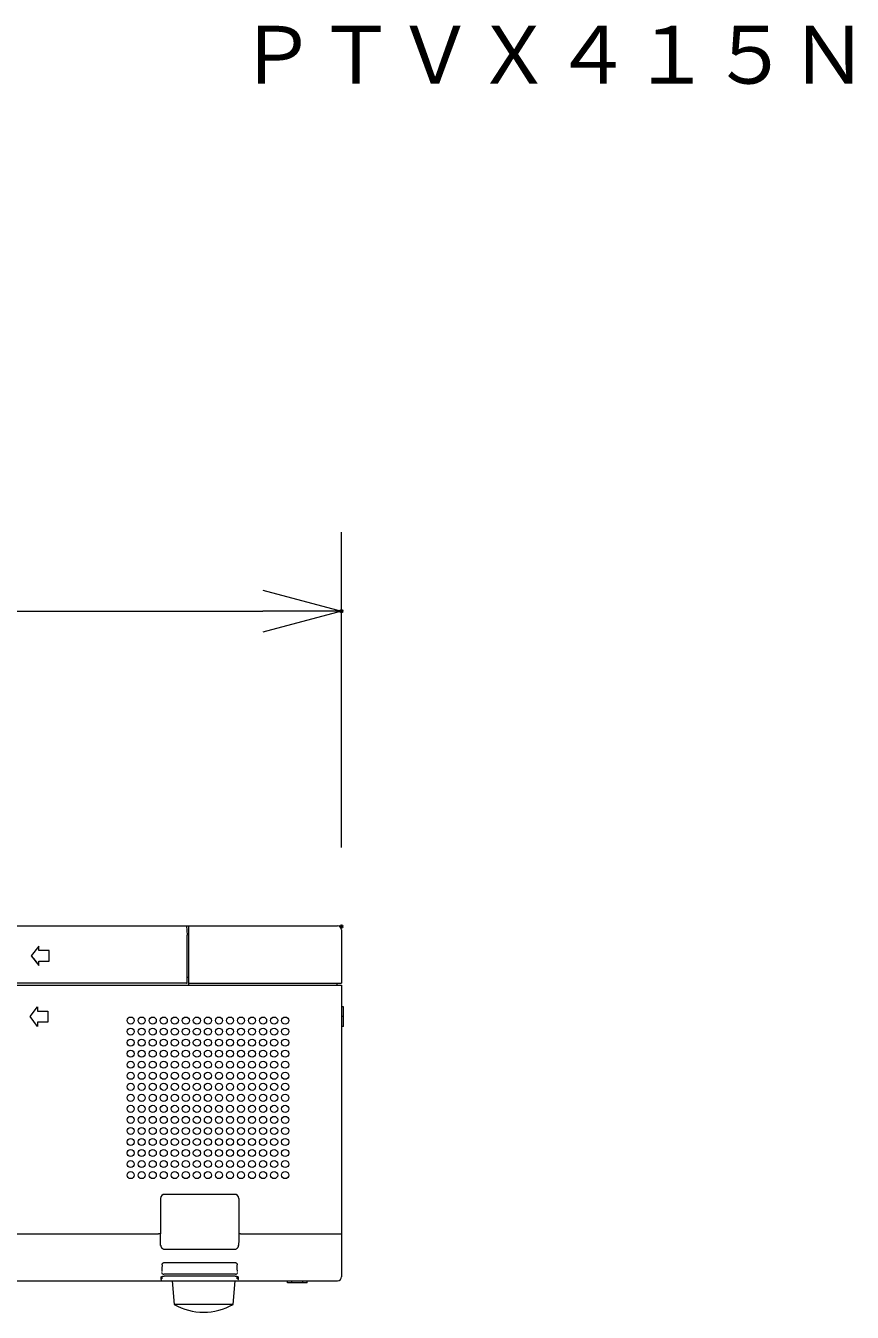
# Model space of a CAD drawing. Units: millimetres, scale not verified. Extents: x -63 to 62, y -56 to 57.
# Drawn here: x 38.54 to 59.52, y 15.53 to 48.17 of the extents above; entities that cross this region are included whole.
import ezdxf
from ezdxf.enums import TextEntityAlignment as Align

# ---------------------------------------------------------------- set-up
doc = ezdxf.new("R2010")
doc.units = ezdxf.units.MM
doc.header["$LTSCALE"] = 0.125
doc.header["$PDMODE"] = 32
doc.header["$PDSIZE"] = 0.0625
for name, color, linetype, lineweight in [('0-0_0', 7, 'Continuous', 9), ('0-4_GAIKEI', 1, 'Continuous', 18), ('0-5_SUNPO', 7, 'Continuous', 9)]:
    doc.layers.add(name, color=color, linetype=linetype, lineweight=lineweight)
doc.layers.add('0-1_DEFPOINTS', color=7, linetype='Continuous')
doc.layers.add('0-6_TOUROKU', color=7, linetype='Continuous')
doc.styles.add('ＭＳ ゴシック', font='')
doc.styles.get('ＭＳ ゴシック').set_extended_font_data('MS Gothic')

# ---------------------------------------------------------------- blocks, each defined once
blk = doc.blocks.new('_OPEN30')
at = {"layer": '0-0_0'}
blk.add_line((0, 0), (-1, 0), dxfattribs=at)
blk.add_lwpolyline([(-1, 0.26795), (0, 0), (-1, -0.26795)], dxfattribs=at)
blk = doc.blocks.new('D4')
at = {"layer": '0-1_DEFPOINTS'}
for p in [(40.9582, 23.9706), (13.0182, 15.9706), (40.9582, 15.9706)]:
    blk.add_point(p, dxfattribs=at)
at = {"layer": '0-5_SUNPO'}
for p, q in [((13.0182, 17.9706), (13.0182, 25.9706)), ((40.9582, 17.9706), (40.9582, 25.9706)), ((15.0182, 23.9706), (38.9582, 23.9706))]:
    blk.add_line(p, q, dxfattribs=at)
at = {"layer": '0-5_SUNPO', "xscale": 2, "yscale": 2, "rotation": 180}
blk.add_blockref('_OPEN30', (13.0182, 23.9706), dxfattribs=at)
at = {"layer": '0-5_SUNPO', "xscale": 2, "yscale": 2}
blk.add_blockref('_OPEN30', (40.9582, 23.9706), dxfattribs=at)
at = {"layer": '0-5_SUNPO', "style": 'ＭＳ ゴシック'}
blk.add_text('279', height=1.833, dxfattribs=at).set_placement((25.1132, 24.4706), align=Align.BOTTOM_LEFT)

msp = doc.modelspace()

# ---------------------------------------------------------------- linework, layer by layer
at = {"layer": '0-4_GAIKEI', "color": 7}
for p, q in [((33.486, 25.3325), (42.6271, 25.3325)), ((46.4392, 23.8825), (46.4401, 23.8325)), ((46.5566, 24.0325), (46.5566, 23.8825)), ((46.5566, 23.8305), (46.5566, 16.4325)), ((24.2566, 16.3325), (46.4566, 16.3325)), ((42.2566, 16.3325), (42.3091, 15.732)), ((43.804, 15.732), (43.8566, 16.3325))]:
    msp.add_line(p, q, dxfattribs=at)
at = {"layer": '0-4_GAIKEI'}
for p, q in [((42.6271, 25.3325), (42.6395, 25.0968)), ((42.6396, 25.1325), (42.6866, 25.1325)), ((42.6866, 23.8825), (42.6866, 25.3325)), ((38.8762, 24.817), (38.6862, 24.5751)), ((38.8762, 24.7106), (38.8762, 24.817)), ((42.6362, 23.8825), (42.6395, 25.0968)), ((38.6862, 24.5725), (38.6862, 24.5751)), ((38.8762, 24.4365), (39.1362, 24.4365)), ((38.8762, 24.3286), (38.8762, 24.3331)), ((39.1362, 24.4365), (39.1362, 24.4396)), ((21.2684, 23.8305), (46.5566, 23.8305)), ((42.6271, 23.8825), (33.486, 23.8825)), ((42.6271, 23.8825), (42.6362, 23.8825)), ((42.6366, 24.0325), (42.6866, 24.0325)), ((46.6066, 22.7825), (46.5566, 22.7825)), ((41.9656, 18.4227), (41.9656, 17.5211)), ((43.8468, 18.5236), (42.0664, 18.5236)), ((43.9476, 18.4227), (43.9476, 17.5211)), ((35.4758, 17.5192), (41.9164, 17.5192)), ((43.9967, 17.5192), (46.5566, 17.5192)), ((42.0686, 17.1325), (43.8446, 17.1325)), ((42.0532, 16.7928), (43.8599, 16.7928)), ((42.0072, 16.3824), (42.0072, 16.4421)), ((43.8653, 16.4988), (42.0479, 16.4988)), ((42.0814, 16.4534), (43.8317, 16.4534)), ((43.9059, 16.3824), (43.906, 16.4421)), ((45.1857, 16.2825), (45.1857, 16.3325)), ((45.2957, 16.2825), (45.2957, 16.3325)), ((45.6857, 16.2825), (45.6857, 16.3325)), ((45.2957, 16.2825), (45.1857, 16.2825)), ((45.5757, 16.2825), (45.2957, 16.2825))]:
    msp.add_line(p, q, dxfattribs=at)
at = {"layer": '0-4_GAIKEI', "color": 7}
for points in [[(42.6271, 25.3325), (42.6704, 25.3325), (42.6866, 25.3325), (46.4566, 25.3325)], [(46.5566, 25.2325), (46.5566, 25.2223), (46.5566, 25.1917), (46.5566, 25.1412), (46.5566, 25.0718), (46.5566, 24.9846), (46.5566, 24.8811), (46.5566, 24.7631), (46.5566, 24.6325), (46.5566, 24.4918), (46.5566, 24.3431), (46.5566, 24.1892), (46.5566, 24.0325)], [(43.804, 15.732), (43.7938, 15.732), (43.7635, 15.732), (43.714, 15.732), (43.6464, 15.732), (43.5628, 15.732), (43.4654, 15.732), (43.3568, 15.732), (43.2401, 15.732), (43.1183, 15.732), (42.9949, 15.732), (42.8731, 15.732), (42.7563, 15.732), (42.6478, 15.732), (42.5503, 15.732), (42.4667, 15.732), (42.3992, 15.732), (42.3496, 15.732), (42.3193, 15.732), (42.3091, 15.732)]]:
    msp.add_lwpolyline(points, dxfattribs=at)
at = {"layer": '0-4_GAIKEI'}
for points in [[(38.6862, 24.5751), (38.8762, 24.3331), (38.8762, 24.4396)], [(38.6862, 24.5725), (38.7801, 24.4526), (38.8762, 24.3286)], [(38.8762, 24.4396), (39.1362, 24.4396), (39.1362, 24.7106), (38.8762, 24.7106)], [(42.6866, 23.8325), (42.6866, 23.8825), (46.5566, 23.8825)], [(46.6066, 23.0325), (46.6066, 23.2825), (46.5566, 23.2825)], [(46.6066, 22.7825), (46.6066, 23.0325), (46.5566, 23.0325)], [(42.0664, 18.5236), (42.0277, 18.5161), (41.9948, 18.4943), (41.973, 18.4614), (41.9656, 18.4227)], [(43.9476, 18.4227), (43.9401, 18.4614), (43.9183, 18.4943), (43.8855, 18.5161), (43.8468, 18.5236)], [(41.9664, 17.5214), (41.9664, 17.5214), (41.966, 17.5212), (41.9652, 17.521), (41.9641, 17.5208), (41.9627, 17.5206), (41.9609, 17.5205), (41.9588, 17.5203), (41.9565, 17.5202), (41.9538, 17.52), (41.9509, 17.5199), (41.9476, 17.5197), (41.9443, 17.5196), (41.9407, 17.5195), (41.9369, 17.5194), (41.933, 17.5194), (41.9249, 17.5193), (41.9207, 17.5193), (41.9164, 17.5192)], [(41.9666, 17.2298), (41.9659, 17.3737), (41.9656, 17.5211)], [(43.9476, 17.5211), (43.9472, 17.3737), (43.9466, 17.2298)], [(43.9967, 17.5192), (43.9885, 17.5193), (43.9802, 17.5194), (43.9726, 17.5195), (43.9655, 17.5197), (43.9595, 17.52), (43.9544, 17.5203), (43.9506, 17.5206), (43.948, 17.521), (43.9472, 17.5212), (43.9468, 17.5214), (43.9467, 17.5214)], [(41.9675, 17.2325), (41.968, 17.2237), (41.9692, 17.2149), (41.9713, 17.2061), (41.9741, 17.1975), (41.9776, 17.1895), (41.9819, 17.1817), (41.9869, 17.1741), (41.9927, 17.167), (41.9988, 17.1606), (42.0055, 17.1547), (42.0131, 17.1492), (42.0213, 17.1443), (42.0275, 17.1413), (42.0341, 17.1387), (42.041, 17.1364), (42.0481, 17.1347), (42.0546, 17.1335), (42.0615, 17.1328), (42.0686, 17.1325)], [(43.8446, 17.1325), (43.8601, 17.1338), (43.8756, 17.1374), (43.8899, 17.1433), (43.8966, 17.147), (43.903, 17.1512), (43.9093, 17.1561), (43.9152, 17.1614), (43.9207, 17.1672), (43.9257, 17.1733), (43.9305, 17.1804), (43.9346, 17.1877), (43.9382, 17.1956), (43.9412, 17.2037), (43.9431, 17.2107), (43.9445, 17.2178), (43.9453, 17.2251), (43.9457, 17.2325)], [(42.0018, 16.7359), (42.0001, 16.6442), (41.9987, 16.564)], [(42.0022, 16.736), (42.0038, 16.75), (42.0099, 16.764), (42.0161, 16.773), (42.0245, 16.7815), (42.0302, 16.7857), (42.037, 16.7893), (42.0415, 16.791), (42.0464, 16.7922), (42.0498, 16.7926), (42.0533, 16.7927)], [(43.8599, 16.7926), (43.8622, 16.7926), (43.8645, 16.7925), (43.8686, 16.7918), (43.8725, 16.7907), (43.8773, 16.7887), (43.8816, 16.7865), (43.8878, 16.7822), (43.893, 16.7774), (43.9001, 16.7689), (43.9053, 16.76), (43.9098, 16.748), (43.911, 16.7361)], [(43.9144, 16.564), (43.913, 16.6442), (43.9114, 16.7359)], [(41.9762, 16.4266), (41.9763, 16.4267), (41.9777, 16.4279), (41.9806, 16.43), (41.9862, 16.4333), (41.9939, 16.437), (42.0057, 16.4416), (42.0199, 16.4459), (42.0376, 16.4497), (42.057, 16.4522), (42.069, 16.4528), (42.0815, 16.4527)], [(41.9881, 16.3325), (41.9852, 16.3437), (41.9823, 16.3764), (41.9795, 16.43)], [(42.0032, 16.5424), (41.9995, 16.5356), (41.9981, 16.5286), (41.9988, 16.523), (42.0012, 16.5177), (42.0053, 16.5126), (42.011, 16.508), (42.0185, 16.5042), (42.0275, 16.5012), (42.0374, 16.4994), (42.0479, 16.4988)], [(43.8317, 16.4529), (43.8471, 16.4527), (43.8618, 16.4516), (43.8791, 16.4491), (43.8949, 16.4454), (43.9097, 16.4409), (43.9217, 16.436), (43.9295, 16.4319), (43.9347, 16.4285), (43.9369, 16.4267)], [(43.8653, 16.4988), (43.8654, 16.4988), (43.8656, 16.4988), (43.8862, 16.5014), (43.9025, 16.5083), (43.9121, 16.518), (43.915, 16.5291), (43.9136, 16.5358), (43.91, 16.5424)], [(43.9336, 16.43), (43.9308, 16.3763), (43.928, 16.3437)], [(45.6857, 16.2825), (45.5757, 16.2825), (45.5757, 16.3325)]]:
    msp.add_lwpolyline(points, dxfattribs=at)
msp.add_lwpolyline([(38.8466, 22.8925), (38.8466, 22.7825), (38.6566, 23.0325), (38.8466, 23.2825), (38.8466, 23.1725), (39.1066, 23.1725), (39.1066, 22.8925)], close=True, dxfattribs=at)
for centre in [(41.2066, 22.9325), (41.4866, 22.9325), (41.7666, 22.9325), (42.0466, 22.9325), (42.3266, 22.9325), (42.6066, 22.9325), (42.8866, 22.9325), (43.1666, 22.9325), (43.4466, 22.9325), (43.7266, 22.9325), (44.0066, 22.9325), (44.2866, 22.9325), (44.5666, 22.9325), (44.8466, 22.9325), (45.1266, 22.9325), (41.2066, 22.6525), (41.4866, 22.6525), (41.7666, 22.6525), (42.0466, 22.6525), (42.3266, 22.6525), (42.6066, 22.6525), (42.8866, 22.6525), (43.1666, 22.6525), (43.4466, 22.6525), (43.7266, 22.6525), (44.0066, 22.6525), (44.2866, 22.6525), (44.5666, 22.6525), (44.8466, 22.6525), (45.1266, 22.6525), (41.2066, 22.3725), (41.4866, 22.3725), (41.7666, 22.3725), (42.0466, 22.3725), (42.3266, 22.3725), (42.6066, 22.3725), (42.8866, 22.3725), (43.1666, 22.3725), (43.4466, 22.3725), (43.7266, 22.3725), (44.0066, 22.3725), (44.2866, 22.3725), (44.5666, 22.3725), (44.8466, 22.3725), (45.1266, 22.3725), (41.2066, 22.0925), (41.2066, 21.8125), (41.4866, 22.0925), (41.4866, 21.8125), (41.7666, 22.0925), (41.7666, 21.8125), (42.0466, 22.0925), (42.0466, 21.8125), (42.3266, 22.0925), (42.3266, 21.8125), (42.6066, 22.0925), (42.6066, 21.8125), (42.8866, 22.0925), (42.8866, 21.8125), (43.1666, 22.0925), (43.1666, 21.8125), (43.4466, 22.0925), (43.4466, 21.8125), (43.7266, 22.0925), (43.7266, 21.8125), (44.0066, 22.0925), (44.0066, 21.8125), (44.2866, 22.0925), (44.2866, 21.8125), (44.5666, 22.0925), (44.5666, 21.8125), (44.8466, 22.0925), (44.8466, 21.8125), (45.1266, 22.0925), (45.1266, 21.8125), (41.2066, 21.5325), (41.4866, 21.5325), (41.7666, 21.5325), (42.0466, 21.5325), (42.3266, 21.5325), (42.6066, 21.5325), (42.8866, 21.5325), (43.1666, 21.5325), (43.4466, 21.5325), (43.7266, 21.5325), (44.0066, 21.5325), (44.2866, 21.5325), (44.5666, 21.5325), (44.8466, 21.5325), (45.1266, 21.5325), (41.2066, 21.2525), (41.4866, 21.2525), (41.7666, 21.2525), (42.0466, 21.2525), (42.3266, 21.2525), (42.6066, 21.2525), (42.8866, 21.2525), (43.1666, 21.2525), (43.4466, 21.2525), (43.7266, 21.2525), (44.0066, 21.2525), (44.2866, 21.2525), (44.5666, 21.2525), (44.8466, 21.2525), (45.1266, 21.2525), (41.2066, 20.9725), (41.4866, 20.9725), (41.7666, 20.9725), (42.0466, 20.9725), (42.3266, 20.9725), (42.6066, 20.9725), (42.8866, 20.9725), (43.1666, 20.9725), (43.4466, 20.9725), (43.7266, 20.9725), (44.0066, 20.9725), (44.2866, 20.9725), (44.5666, 20.9725), (44.8466, 20.9725), (45.1266, 20.9725), (41.2066, 20.6925), (41.4866, 20.6925), (41.7666, 20.6925), (42.0466, 20.6925), (42.3266, 20.6925), (42.6066, 20.6925), (42.8866, 20.6925), (43.1666, 20.6925), (43.4466, 20.6925), (43.7266, 20.6925), (44.0066, 20.6925), (44.2866, 20.6925), (44.5666, 20.6925), (44.8466, 20.6925), (45.1266, 20.6925), (41.2066, 20.4125), (41.4866, 20.4125), (41.7666, 20.4125), (42.0466, 20.4125), (42.3266, 20.4125), (42.6066, 20.4125), (42.8866, 20.4125), (43.1666, 20.4125), (43.4466, 20.4125), (43.7266, 20.4125), (44.0066, 20.4125), (44.2866, 20.4125), (44.5666, 20.4125), (44.8466, 20.4125), (45.1266, 20.4125), (41.2066, 20.1325), (41.2066, 19.8525), (41.4866, 20.1325), (41.4866, 19.8525), (41.7666, 20.1325), (41.7666, 19.8525), (42.0466, 20.1325), (42.0466, 19.8525), (42.3266, 20.1325), (42.3266, 19.8525), (42.6066, 20.1325), (42.6066, 19.8525), (42.8866, 20.1325), (42.8866, 19.8525), (43.1666, 20.1325), (43.1666, 19.8525), (43.4466, 20.1325), (43.4466, 19.8525), (43.7266, 20.1325), (43.7266, 19.8525), (44.0066, 20.1325), (44.0066, 19.8525), (44.2866, 20.1325), (44.2866, 19.8525), (44.5666, 20.1325), (44.5666, 19.8525), (44.8466, 20.1325), (44.8466, 19.8525), (45.1266, 20.1325), (45.1266, 19.8525), (41.2066, 19.5725), (41.4866, 19.5725), (41.7666, 19.5725), (42.0466, 19.5725), (42.3266, 19.5725), (42.6066, 19.5725), (42.8866, 19.5725), (43.1666, 19.5725), (43.4466, 19.5725), (43.7266, 19.5725), (44.0066, 19.5725), (44.2866, 19.5725), (44.5666, 19.5725), (44.8466, 19.5725), (45.1266, 19.5725), (41.2066, 19.2925), (41.4866, 19.2925), (41.7666, 19.2925), (42.0466, 19.2925), (42.3266, 19.2925), (42.6066, 19.2925), (42.8866, 19.2925), (43.1666, 19.2925), (43.4466, 19.2925), (43.7266, 19.2925), (44.0066, 19.2925), (44.2866, 19.2925), (44.5666, 19.2925), (44.8466, 19.2925), (45.1266, 19.2925), (41.2066, 19.0125), (41.4866, 19.0125), (41.7666, 19.0125), (42.0466, 19.0125), (42.3266, 19.0125), (42.6066, 19.0125), (42.8866, 19.0125), (43.1666, 19.0125), (43.4466, 19.0125), (43.7266, 19.0125), (44.0066, 19.0125), (44.2866, 19.0125), (44.5666, 19.0125), (44.8466, 19.0125), (45.1266, 19.0125)]:
    msp.add_circle(centre, 0.09, dxfattribs=at)
at = {"layer": '0-4_GAIKEI', "color": 7}
for centre, radius, start, end in [((46.4566, 25.2325), 0.1, 0, 90), ((46.4566, 16.4325), 0.1, 270, 0), ((43.0566, 17.0325), 1.5, 240.11183, 299.88817)]:
    msp.add_arc(centre, radius, start, end, dxfattribs=at)

# ---------------------------------------------------------------- block references
at = {"layer": '0-5_SUNPO'}
msp.add_blockref('D4', (5.5984, 9.3493), dxfattribs=at)

# ---------------------------------------------------------------- texts
at = {"layer": '0-6_TOUROKU', "style": 'ＭＳ ゴシック'}
msp.add_text('ＰＴＶＸ４１５Ｎ', height=1.466, dxfattribs=at).set_placement((43.9284, 46.2619), align=Align.BOTTOM_LEFT)

doc.saveas('drawing.dxf')
